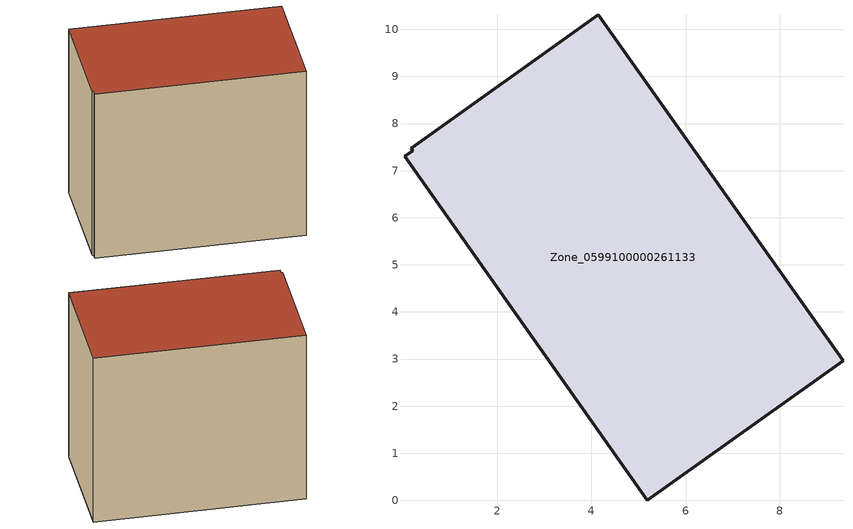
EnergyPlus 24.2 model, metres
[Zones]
Zone_0599100000261133
 floor ground (C_G): 0.21,7.42 0.17,7.47 4.15,10.31 9.34,2.96 5.19,0 0.03,7.3 z0
 wall outside (C_F): 5.19,0 9.34,2.96 4.15,10.31 0.17,7.47 0.21,7.42 0.03,7.3 5.19,0 z0:8.08
 roof outside (C_R): 0.21,7.42 0.03,7.3 5.19,0 9.34,2.96 4.15,10.31 0.17,7.47 z8.08
[BUILDING]
Pand.0599100000261133: North Axis=0; Terrain=City; Loads Convergence Tolerance Value=0.04; Temperature Convergence Tolerance Value=0.4; Solar Distribution=FullExterior; Maximum Number of Warmup Days=25; Minimum Number of Warmup Days=1
[Site:Location]
Rotterdam.The.Hague.AP_ZH_NLD Design_Conditions: Latitude=51.96; Longitude=4.45; Time Zone=1; Elevation=-4.5
[SITE:GROUNDTEMPERATURE:BUILDINGSURFACE]
18, 18, 18, 18, 18, 18, 18, 18, 18, 18, 18, 18
[MATERIAL] Thermal Absorptance=0.9; Solar Absorptance=0.7; Visible Absorptance=0.7
Name | Roughness | Thickness | Conductivity | Density | Specific Heat
G.TI.1975-1991 | MediumSmooth | 0.15 | 0.288461 | 540 | 1210
F.TI.1975-1991 | Rough | 0.3 | 0.230769 | 1920 | 840
R.TI.1975-1991 | MediumRough | 0.2 | 0.153846 | 1500 | 1000
[CONSTRUCTION]
C_G: G.TI.1975-1991
C_F: F.TI.1975-1991
C_R: R.TI.1975-1991
[ZONE]
Zone_0599100000261133: Type=1; Multiplier=1; Ceiling Height=Autocalculate; Volume=Autocalculate; Floor Area=autocalculate; Part of Total Floor Area=Yes
[ZONEINFILTRATION:DESIGNFLOWRATE]
Infil_Zone_0599100000261133: Zone or ZoneList or Space or SpaceList=Zone_0599100000261133; Schedule=AlwaysOn; Design Flow Rate Calculation Method=Flow/Area; Flow Rate per Floor Area=0.003; Constant Term Coefficient=1; Temperature Term Coefficient=0; Velocity Term Coefficient=0; Velocity Squared Term Coefficient=0
[HVACTEMPLATE:ZONE:IDEALLOADSAIRSYSTEM]
Zone_0599100000261133: Maximum Heating Supply Air Temperature=50; Minimum Cooling Supply Air Temperature=13; Maximum Heating Supply Air Humidity Ratio=0.0156; Minimum Cooling Supply Air Humidity Ratio=0.0077; Heating Limit=NoLimit; Cooling Limit=NoLimit; Dehumidification Control Type=ConstantSensibleHeatRatio; Cooling Sensible Heat Ratio=0.7; Dehumidification Setpoint=60; Humidification Control Type=None; Humidification Setpoint=30; Outdoor Air Method=None; Outdoor Air Flow Rate per Person=0.00944; Outdoor Air Flow Rate per Zone Floor Area=0; Outdoor Air Flow Rate per Zone=0; Demand Controlled Ventilation Type=None; Outdoor Air Economizer Type=NoEconomizer; Heat Recovery Type=None; Sensible Heat Recovery Effectiveness=0.7; Latent Heat Recovery Effectiveness=0.65
[ZONECONTROL:THERMOSTAT]
ThermostatControl_Zone_0599100000261133: Zone or ZoneList=Zone_0599100000261133; Control Type Schedule=DualSetpointControlType; Control 1=Thermostat_Zone_0599100000261133; Temperature Difference Between Cutout And Setpoint=0
[THERMOSTATSETPOINT:DUALSETPOINT]
Thermostat_Zone_0599100000261133: Heating Setpoint Temperature Schedule=HeatingSetpoint_Zone_0599100000261133; Cooling Setpoint Temperature Schedule=CoolingSetpoint_Zone_0599100000261133
[SCHEDULE:COMPACT]
HeatingSetpoint_Zone_0599100000261133: Through: 12/31, For: AllDays, Until: 24:00, 21
CoolingSetpoint_Zone_0599100000261133: Through: 12/31, For: AllDays, Until: 24:00, 24
DualSetpointControlType: Through: 12/31, For: AllDays, Until: 24:00, 4
AlwaysOn: Through: 12/31, For: AllDays, Until: 24:00, 1
